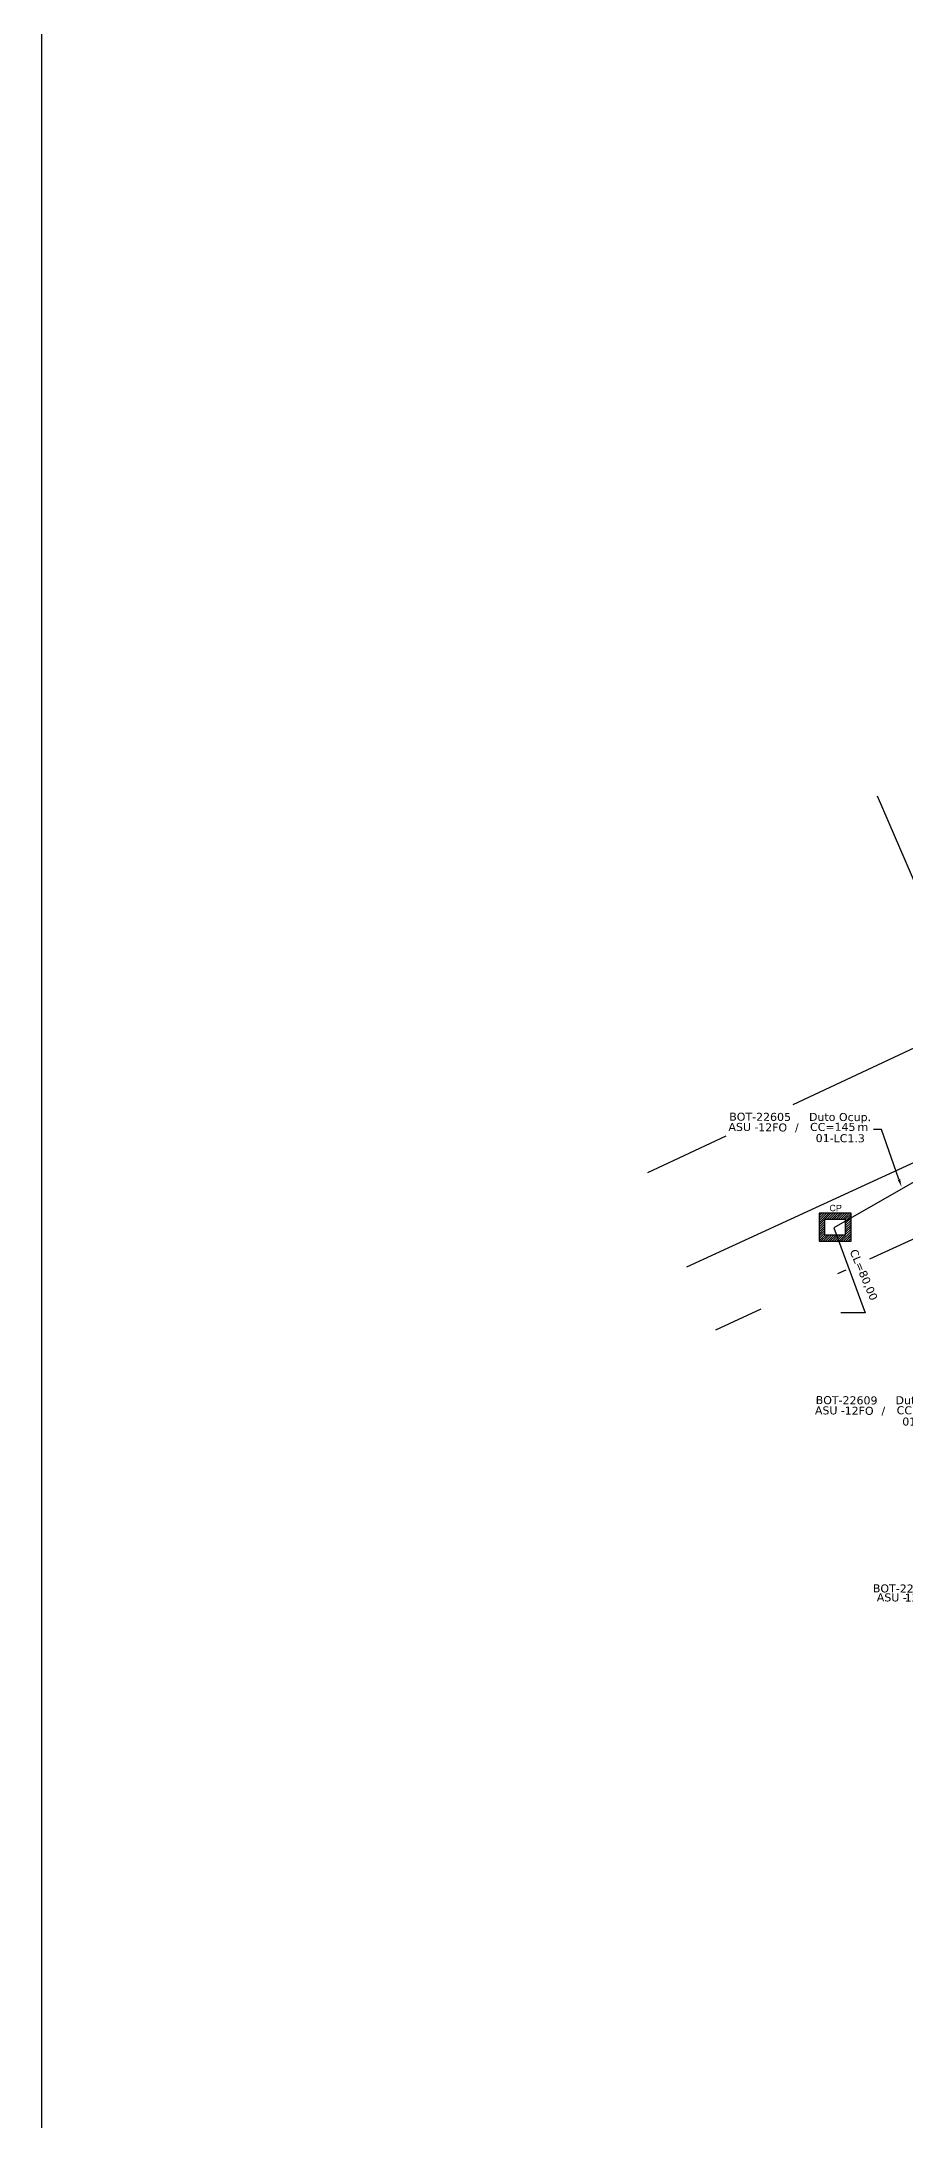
# Model space of a CAD drawing. Extents: x -89 to 749, y 705 to 1299.
# Drawn here: x -89.3 to -7.8, y 805.9 to 1002 of the extents above; entities that cross this region are included whole.
import ezdxf
from ezdxf import colors
from ezdxf.entities.mleader import LeaderData, LeaderLine
from ezdxf.enums import TextEntityAlignment as Align
from ezdxf.math import Vec2, Vec3

# ---------------------------------------------------------------- set-up
doc = ezdxf.new("R2010")
doc.units = 0
for name, color, linetype in [('10.1-Caixas Subterrâneas', 5, 'Continuous'), ('CAP a instalar', 1, 'Continuous'), ('celulas gpon', 7, 'Continuous'), ('label_cabos', 7, 'Continuous'), ('Legenda', 1, 'Continuous'), ('QUADRA', 7, 'Continuous')]:
    doc.layers.add(name, color=color, linetype=linetype)
doc.layers.add('EXTRA', color=50, linetype='Continuous', plot=False)
doc.styles.add('ARIAL', font='arial.ttf')
doc.styles.add('siredit', font='verdana.ttf')
doc.styles.get("Standard").update_dxf_attribs({"font": 'arial.ttf'})
doc.linetypes.add('FENCELINE1', pattern='A,0.25,-0.1,[133,ltypeshp.shx,S=0.1,R=0,X=-0.1,Y=0],-0.1,1', length=1.45)

# ---------------------------------------------------------------- blocks, each defined once
blk = doc.blocks.new('*X74')
at = {"color": 0, "linetype": 'Continuous'}
for p, q in [((-1.25, 0.34099), (-0.49099, 1.1)), ((-1.25, 0.517767), (-0.667767, 1.1)), ((-1.25, 0.694544), (-0.844544, 1.1)), ((-1.25, 0.87132), (-1.02132, 1.1)), ((-1.25, 1.048097), (-1.198097, 1.1)), ((-1.25, 0.164214), (-0.8035, 0.610714)), ((-1.25, -0.012563), (-0.8035, 0.433937)), ((-1.25, -0.18934), (-0.8035, 0.25716)), ((-1.25, -0.366117), (-0.8035, 0.080383)), ((-0.789214, 0.625), (-0.314214, 1.1)), ((-0.612437, 0.625), (-0.137437, 1.1)), ((-0.43566, 0.625), (0.03934, 1.1)), ((-0.258883, 0.625), (0.216117, 1.1)), ((-0.082107, 0.625), (0.392893, 1.1)), ((0.09467, 0.625), (0.56967, 1.1)), ((0.271447, 0.625), (0.746447, 1.1)), ((0.448223, 0.625), (0.923223, 1.1)), ((0.625, 0.625), (1.1, 1.1)), ((0.801777, 0.625), (1.25, 1.073223)), ((0.8035, 0.449947), (1.25, 0.896447)), ((0.8035, 0.27317), (1.25, 0.71967)), ((0.8035, 0.096393), (1.25, 0.542893)), ((0.8035, -0.080383), (1.25, 0.366117)), ((0.8035, -0.25716), (1.25, 0.18934)), ((0.8035, -0.433937), (1.25, 0.012563)), ((-1.25, -0.542893), (-0.8035, -0.096393)), ((-1.25, -0.71967), (-0.8035, -0.27317)), ((-1.25, -0.896447), (-0.8035, -0.449947)), ((-1.25, -1.073223), (-0.801777, -0.625)), ((-1.1, -1.1), (-0.625, -0.625)), ((-0.923223, -1.1), (-0.448223, -0.625)), ((-0.746447, -1.1), (-0.271447, -0.625)), ((-0.56967, -1.1), (-0.09467, -0.625)), ((-0.392893, -1.1), (0.082107, -0.625)), ((-0.216117, -1.1), (0.258883, -0.625)), ((-0.03934, -1.1), (0.43566, -0.625)), ((0.137437, -1.1), (0.612437, -0.625)), ((0.314214, -1.1), (0.789214, -0.625)), ((0.49099, -1.1), (1.25, -0.34099)), ((0.667767, -1.1), (1.25, -0.517767)), ((0.8035, -0.610714), (1.25, -0.164214)), ((0.844544, -1.1), (1.25, -0.694544)), ((1.02132, -1.1), (1.25, -0.87132)), ((1.198097, -1.1), (1.25, -1.048097))]:
    blk.add_line(p, q, dxfattribs=at)
blk = doc.blocks.new('MANHOLE_MQ')
at = {"color": 0, "linetype": 'Continuous'}
for p, q in [((0.00000623, 0.00000569), (-0.00000627, 0.00000569)), ((-0.00000627, 0.00000569), (-0.00000627, -0.00000531)), ((-0.00000404, 0.00000331), (0.00000399, 0.00000331)), ((-0.00000404, -0.00000294), (-0.00000404, 0.00000331)), ((0.00000399, 0.00000331), (0.00000399, -0.00000294)), ((0.00000623, -0.00000531), (0.00000623, 0.00000569)), ((-0.00000627, -0.00000531), (0.00000623, -0.00000531)), ((0.00000399, -0.00000294), (-0.00000404, -0.00000294)), ((0.00000399, -0.00000294), (0.00000399, -0.00000294))]:
    blk.add_line(p, q, dxfattribs=at)
at = {"color": 0, "linetype": 'Continuous', "xscale": 5e-06, "yscale": 5e-06, "zscale": 1e-05}
blk.add_blockref('*X74', (-0.00000002, 0.00000019), dxfattribs=at)
blk = doc.blocks.new('LEGENDA DOS CABOS')
at = {"layer": 'EXTRA', "color": 0, "style": 'siredit'}
for tag, p in [('ID', (4.6, 0.97)), ('XX', (9.03, 0.97))]:
    blk.add_attdef(tag, text='', height=0.48, rotation=359.69, dxfattribs=at).set_placement(p, align=Align.MIDDLE_CENTER)
at = {"layer": 'Legenda', "color": 0, "style": 'siredit'}
for tag, p in [('TIPO_CABO', (1.31, 0)), ('CABO', (4.69, -0.05)), ('/', (6.81, -0.05)), ('METROS', (10.03, -0.05))]:
    blk.add_attdef(tag, text='', height=0.8, rotation=359.69, dxfattribs=at).set_placement(p, align=Align.MIDDLE_CENTER)
blk = doc.blocks.new('Inst CB DT OCUP CFOA-SM-ASU-120-S-12')
at = {"layer": 'label_cabos', "color": 0, "style": 'siredit'}
for tag, flags, p in [('ID_ATIVIDADE', 3, (1.31, 2.67)), ('FATOR', 1, (11.56, 2.55))]:
    blk.add_attdef(tag, text='', height=1, rotation=359.69, dxfattribs=dict(at, flags=flags)).set_placement(p, align=Align.MIDDLE_CENTER)
for tag, p in [('TIPO_CABO', (1.26, 0)), ('DESTINO_CABO', (3.13, 1.26)), ('CABO', (4.69, -0.05)), ('/', (7.71, -0.05)), ('LANCE', (10.91, 0)), ('TIPO_CABO', (13.11, 1.24)), ('UND', (15.96, 0)), ('FID', (13.15, -1.41))]:
    blk.add_attdef(tag, text='', height=1, rotation=359.69, dxfattribs=at).set_placement(p, align=Align.MIDDLE_CENTER)
blk.add_attdef('QTDE', (12.43, -0.47), '', height=1, rotation=359.69, dxfattribs=at)

msp = doc.modelspace()

# ---------------------------------------------------------------- linework, layer by layer
msp.add_lwpolyline([(-89.32, 705.02), (749.25, 705.02), (749.25, 1299.02), (-89.32, 1299.02), (-89.32, 705.02)])
at = {"layer": 'CAP a instalar', "color": 7, "linetype": 'FENCELINE1', "ltscale": 2}
msp.add_lwpolyline([(17.99, 904.71), (17.87, 904.9, 0.331838), (17.03, 905.23, 0.009488), (6.16, 901.97), (-14.57, 890.11), (-11.63, 882.09), (-13.92, 882.09)], format="xyb", dxfattribs=at)
at = {"layer": 'QUADRA', "color": 76}
for points in [[(-10.49, 930.87), (-3.07, 913.7), (-2.72, 912.55), (-2.72, 911.74), (-2.74, 910.93), (-2.74, 910.87), (-3.65, 908.91), (-4.96, 908.04), (-18.45, 901.71)], [(-24.76, 898.75), (-32.16, 895.29)], [(-3.93, 890.5), (-11.2, 887.16)], [(-13.46, 886.11), (-14.22, 885.77)], [(-21.46, 882.44), (-25.74, 880.47)]]:
    msp.add_lwpolyline(points, dxfattribs=at)
msp.add_lwpolyline([(0.17, 899.3, 0.075749), (-1.47, 898.83), (-28.47, 886.42)], format="xyb", dxfattribs=at)

# ---------------------------------------------------------------- block references
at = {"layer": '10.1-Caixas Subterrâneas', "color": 30, "xscale": 241434.3482242595, "yscale": 241434.3482242595, "zscale": 241434.3482242595, "rotation": 180.0000000000627}
msp.add_blockref('MANHOLE_MQ', (-14.47, 890.23), dxfattribs=at)
at = {"layer": 'label_cabos', "color": 0, "lineweight": 0}
ref = msp.add_blockref('Inst CB DT OCUP CFOA-SM-ASU-120-S-12', (-23.89, 899.63), dxfattribs=dict(at, xscale=0.7549835663377326, yscale=0.7549835663377326, zscale=0.7549835663377326))
ref.add_attrib('DESTINO_CABO', 'BOT-22605', dxfattribs={"color": 0, "height": 0.755, "rotation": 359.69, "style": 'siredit'}).set_placement((-21.53, 900.59), align=Align.MIDDLE_CENTER)
ref.add_attrib('CABO', '12FO', dxfattribs={"color": 0, "height": 0.755, "rotation": 359.69, "style": 'siredit'}).set_placement((-20.35, 899.59), align=Align.MIDDLE_CENTER)
ref.add_attrib('TIPO_CABO', 'Duto Ocup.', dxfattribs={"color": 0, "height": 0.755, "rotation": 359.69, "style": 'siredit'}).set_placement((-13.99, 900.57), align=Align.MIDDLE_CENTER)
ref.add_attrib('/', '/', dxfattribs={"color": 0, "height": 0.755, "rotation": 359.69, "style": 'siredit'}).set_placement((-18.07, 899.59), align=Align.MIDDLE_CENTER)
ref.add_attrib('TIPO_CABO', 'ASU - ', dxfattribs={"color": 0, "height": 0.755, "rotation": 359.69, "style": 'siredit'}).set_placement((-22.94, 899.63), align=Align.MIDDLE_CENTER)
ref.add_attrib('FID', '01-LC1.3', dxfattribs={"color": 0, "height": 0.755, "rotation": 359.69, "style": 'siredit'}).set_placement((-13.97, 898.57), align=Align.MIDDLE_CENTER)
ref.add_attrib('LANCE', 'CC=', dxfattribs={"color": 0, "height": 0.755, "rotation": 359.69, "style": 'siredit'}).set_placement((-15.66, 899.63), align=Align.MIDDLE_CENTER)
ref.add_attrib('QTDE', '145', (-14.51, 899.27), dxfattribs={"color": 0, "height": 0.755, "rotation": 359.69, "style": 'siredit'})
ref.add_attrib('UND', 'm', dxfattribs={"color": 0, "height": 0.755, "rotation": 359.69, "style": 'siredit'}).set_placement((-11.84, 899.63), align=Align.MIDDLE_CENTER)
ref = msp.add_blockref('Inst CB DT OCUP CFOA-SM-ASU-120-S-12', (-15.73, 872.9), dxfattribs=dict(at, xscale=0.7549835663377326, yscale=0.7549835663377326, zscale=0.7549835663377326))
ref.add_attrib('DESTINO_CABO', 'BOT-22609', dxfattribs={"color": 0, "height": 0.755, "rotation": 359.69, "style": 'siredit'}).set_placement((-13.37, 873.85), align=Align.MIDDLE_CENTER)
ref.add_attrib('CABO', '12FO', dxfattribs={"color": 0, "height": 0.755, "rotation": 359.69, "style": 'siredit'}).set_placement((-12.19, 872.86), align=Align.MIDDLE_CENTER)
ref.add_attrib('TIPO_CABO', 'Duto Ocup.', dxfattribs={"color": 0, "height": 0.755, "rotation": 359.69, "style": 'siredit'}).set_placement((-5.83, 873.84), align=Align.MIDDLE_CENTER)
ref.add_attrib('/', '/', dxfattribs={"color": 0, "height": 0.755, "rotation": 359.69, "style": 'siredit'}).set_placement((-9.91, 872.86), align=Align.MIDDLE_CENTER)
ref.add_attrib('TIPO_CABO', 'ASU - ', dxfattribs={"color": 0, "height": 0.755, "rotation": 359.69, "style": 'siredit'}).set_placement((-14.78, 872.89), align=Align.MIDDLE_CENTER)
ref.add_attrib('FID', '01-LC2.2', dxfattribs={"color": 0, "height": 0.755, "rotation": 359.69, "style": 'siredit'}).set_placement((-5.8, 871.83), align=Align.MIDDLE_CENTER)
ref.add_attrib('LANCE', 'CC=', dxfattribs={"color": 0, "height": 0.755, "rotation": 359.69, "style": 'siredit'}).set_placement((-7.49, 872.9), align=Align.MIDDLE_CENTER)
ref.add_attrib('QTDE', '160', (-6.35, 872.54), dxfattribs={"color": 0, "height": 0.755, "rotation": 359.69, "style": 'siredit'})
ref.add_attrib('UND', 'm', dxfattribs={"color": 0, "height": 0.755, "rotation": 359.69, "style": 'siredit'}).set_placement((-3.68, 872.9), align=Align.MIDDLE_CENTER)
ref = msp.add_blockref('LEGENDA DOS CABOS', (-11.18, 854.86), dxfattribs=dict(at, xscale=0.7549835663377326, yscale=0.7549835663377326, zscale=0.7549835663377326))
ref.add_attrib('ID', 'BOT-22607', dxfattribs={"color": 0, "height": 0.755, "rotation": 359.69, "style": 'siredit'}).set_placement((-7.98, 856.09), align=Align.MIDDLE_CENTER)
ref.add_attrib('CABO', '12FO', dxfattribs={"color": 0, "height": 0.755, "rotation": 359.69, "style": 'siredit'}).set_placement((-6.53, 855.22), align=Align.MIDDLE_CENTER)
ref.add_attrib('METROS', 'CL=160m', dxfattribs={"color": 0, "height": 0.755, "rotation": 359.69, "style": 'siredit'}).set_placement((-0.34, 855.22), align=Align.MIDDLE_CENTER)
ref.add_attrib('XX', 'Aéreo/Subt.', dxfattribs={"color": 0, "height": 0.755, "rotation": 359.69, "style": 'siredit'}).set_placement((-0.38, 856.12), align=Align.MIDDLE_CENTER)
ref.add_attrib('/', '/', dxfattribs={"color": 0, "height": 0.755, "rotation": 359.69, "style": 'siredit'}).set_placement((-4.24, 855.22), align=Align.MIDDLE_CENTER)
ref.add_attrib('TIPO_CABO', 'ASU -', dxfattribs={"color": 0, "height": 0.755, "rotation": 359.69, "style": 'siredit'}).set_placement((-9.11, 855.25), align=Align.MIDDLE_CENTER)

# ---------------------------------------------------------------- texts
at = {"layer": '10.1-Caixas Subterrâneas', "color": 30, "style": 'ARIAL'}
msp.add_text('CP', height=0.604, dxfattribs=at).set_placement((-14.99, 891.68))
at = {"layer": 'celulas gpon', "style": 'siredit'}
msp.add_text('CL=80,00', height=0.755, rotation=293.0605, dxfattribs=at).set_placement((-13.1, 887.9))

# ---------------------------------------------------------------- leaders
at = {"layer": 'label_cabos', "color": 0, "lineweight": 0}
ml = msp.add_multileader_mtext('Standard', dxfattribs=at)
ml.set_content('')
ml.set_leader_properties()
ml.build(insert=Vec2(0, 0))
ml.multileader.update_dxf_attribs({"text_right_attachment_type": 6, "dogleg_length": 0.755, "arrow_head_size": 0.755})
ctx = ml.context
ctx.base_point, ctx.char_height, ctx.arrow_head_size, ctx.landing_gap_size, ctx.plane_origin = Vec3(-10.84, 899.4), 0.0136, 0.755, 0.00679, Vec3(-6.47, 905.96)
ctx.right_attachment, ctx.text_align_type = 6, 2
notes = []
notes.append((ctx, [(0, (1, 1, 0), (-10.07, 899.39), (-1, 0), 0.755, [(0, [(-8.19, 893.98)], 0, [])])]))
ctx.mtext.insert, ctx.mtext.alignment, ctx.mtext.flow_direction = Vec3(-10.83, 899.41), 3, 5
for ctx, leaders in notes:
    for number, flags, end, landing, length, lines in leaders:
        leader = LeaderData()
        leader.index, (leader.has_last_leader_line, leader.has_dogleg_vector, leader.attachment_direction) = number, flags
        leader.last_leader_point, leader.dogleg_vector, leader.dogleg_length = Vec3(end), Vec3(landing), length
        for number, points, colour, breaks in lines:
            line = LeaderLine()
            line.index, line.vertices, line.color, line.breaks = number, Vec3.list(points), colors.encode_raw_color(colour), breaks
            leader.lines.append(line)
        ctx.leaders.append(leader)

doc.saveas('drawing.dxf')
